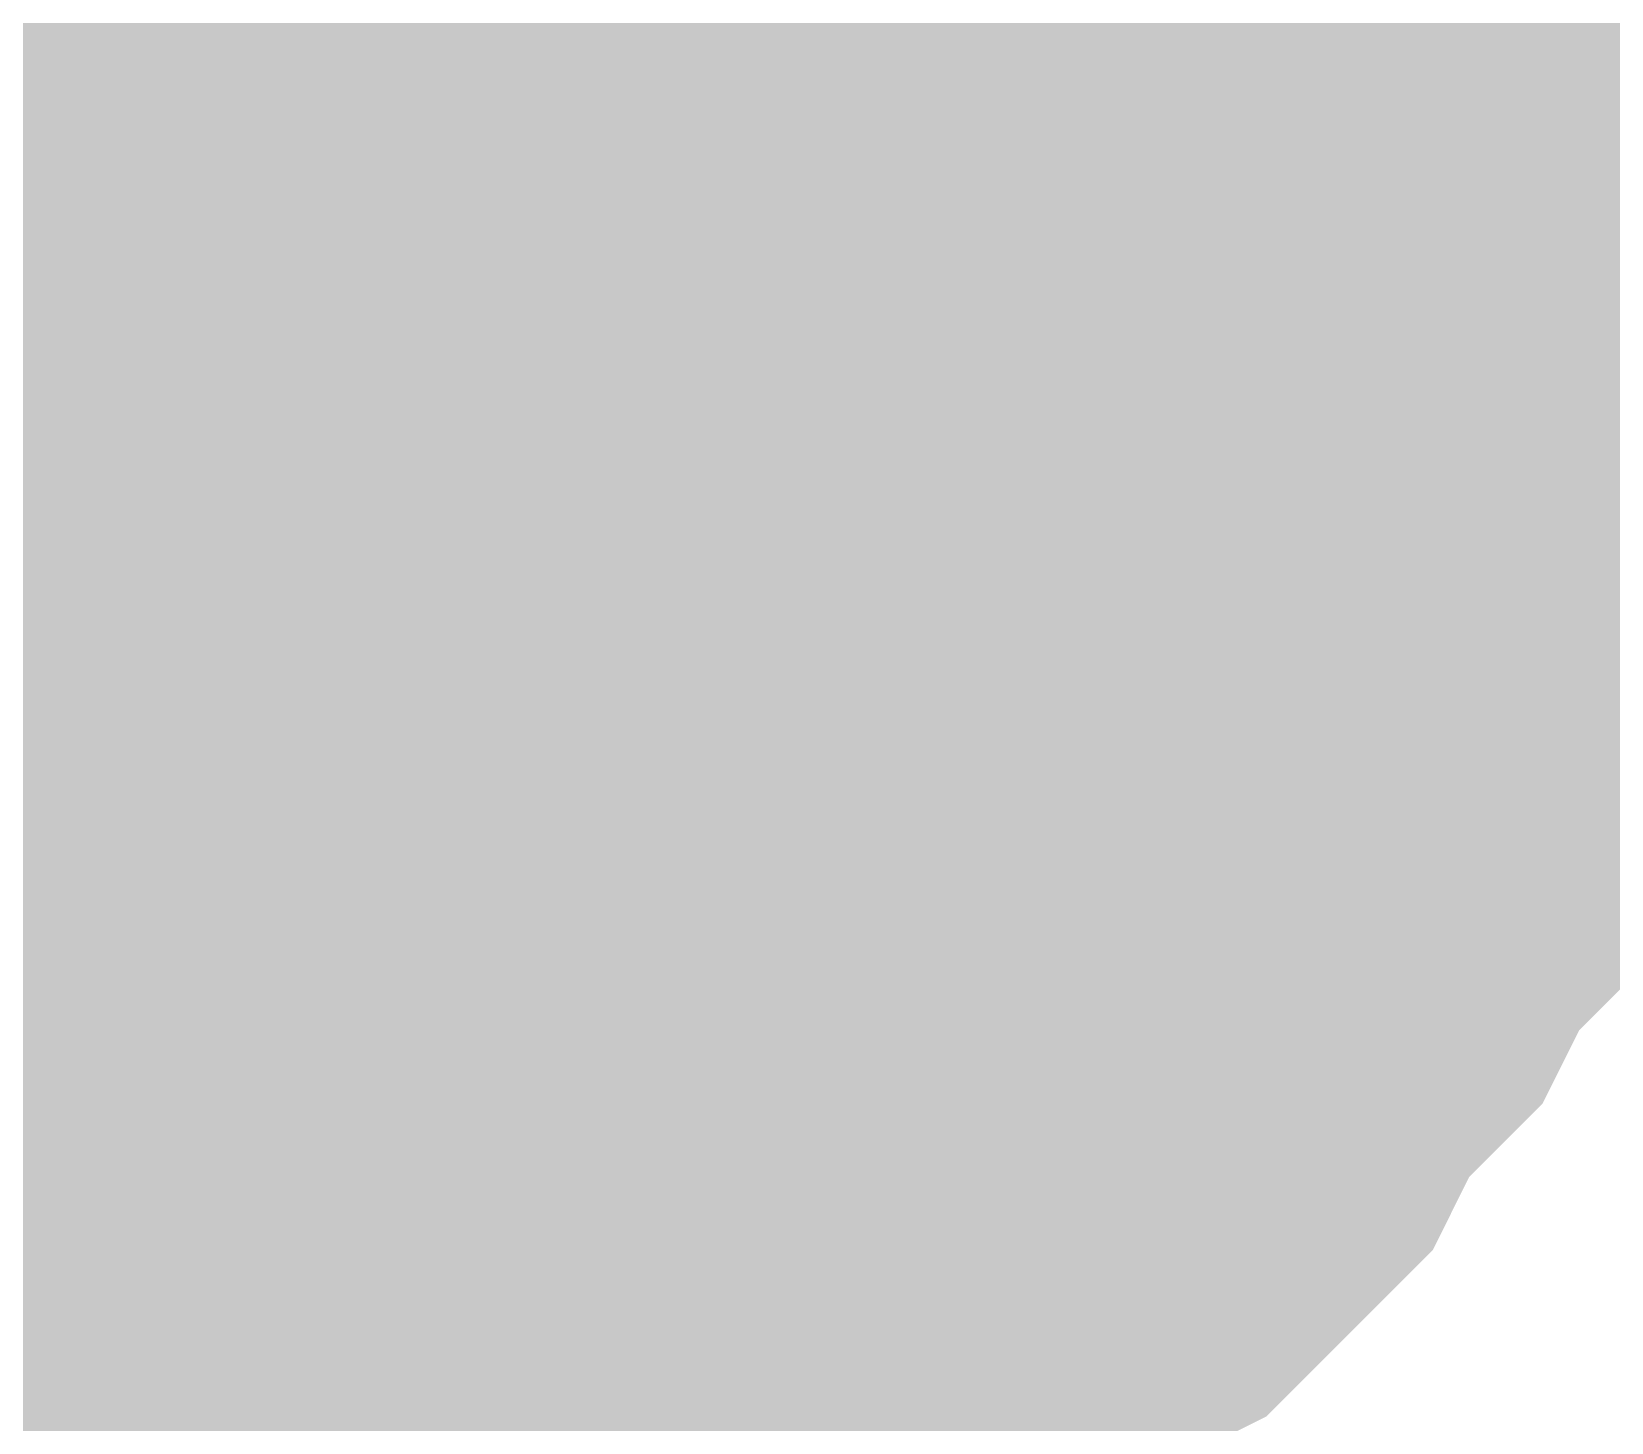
# Model space of a CAD drawing. Header units: inches. Extents: x 0 to 841, y 0 to 594.
# Drawn here: x 534.861 to 535.829, y 59.3 to 60.152 of the extents above; entities that cross this region are included whole.
import ezdxf

# ---------------------------------------------------------------- set-up
doc = ezdxf.new("R2010")
doc.units = ezdxf.units.IN
doc.layers.add('Sheet', color=255, linetype='Continuous')

msp = doc.modelspace()

# ---------------------------------------------------------------- linework, layer by layer
at = {"layer": 'Sheet'}
for points in [[(535.01236, 59.98843, 0.7493, 0.7493, 0), (535.01236, 64.99682, 0.7493, 0.7493, 0)], [(535.70856, 60.32532, 0.29972, 0.29972, 0), (535.70856, 60.2804, 0.29972, 0.29972, 0), (535.73101, 60.25794, 0.29972, 0.29972, 0), (535.73101, 60.21302, 0.29972, 0.29972, 0), (535.75347, 60.19056, 0.29972, 0.29972, 0), (535.75347, 60.14564, 0.29972, 0.29972, 0), (535.77593, 60.10073, 0.29972, 0.29972, 0), (535.77593, 60.07827, 0.29972, 0.29972, 0), (535.77593, 60.03335, 0.29972, 0.29972, 0), (535.77593, 59.98843, 0.29972, 0.29972, 0)], [(535.70856, 60.32532, 0.29972, 0.29972, 0), (535.70856, 60.2804, 0.29972, 0.29972, 0), (535.73101, 60.25794, 0.29972, 0.29972, 0), (535.73101, 60.21302, 0.29972, 0.29972, 0), (535.75347, 60.19056, 0.29972, 0.29972, 0), (535.75347, 60.14564, 0.29972, 0.29972, 0), (535.77593, 60.10073, 0.29972, 0.29972, 0), (535.77593, 60.07827, 0.29972, 0.29972, 0), (535.77593, 60.03335, 0.29972, 0.29972, 0), (535.77593, 59.98843, 0.29972, 0.29972, 0)], [(535.70856, 60.32532, 0.29972, 0.29972, 0), (535.70856, 60.2804, 0.29972, 0.29972, 0), (535.73101, 60.25794, 0.29972, 0.29972, 0), (535.73101, 60.21302, 0.29972, 0.29972, 0), (535.75347, 60.19056, 0.29972, 0.29972, 0), (535.75347, 60.14564, 0.29972, 0.29972, 0), (535.77593, 60.10073, 0.29972, 0.29972, 0), (535.77593, 60.07827, 0.29972, 0.29972, 0), (535.77593, 60.03335, 0.29972, 0.29972, 0), (535.77593, 59.98843, 0.29972, 0.29972, 0)], [(535.4166, 60.30286, 0.29972, 0.29972, 0), (535.4166, 60.2804, 0.29972, 0.29972, 0), (535.43906, 60.25794, 0.29972, 0.29972, 0), (535.43906, 60.23548, 0.29972, 0.29972, 0), (535.46152, 60.21302, 0.29972, 0.29972, 0), (535.46152, 60.19056, 0.29972, 0.29972, 0), (535.48398, 60.1681, 0.29972, 0.29972, 0), (535.48398, 60.14564, 0.29972, 0.29972, 0), (535.48398, 60.12319, 0.29972, 0.29972, 0), (535.50644, 60.10073, 0.29972, 0.29972, 0), (535.50644, 60.07827, 0.29972, 0.29972, 0), (535.50644, 60.03335, 0.29972, 0.29972, 0), (535.50644, 60.01089, 0.29972, 0.29972, 0), (535.50644, 59.98843, 0.29972, 0.29972, 0)], [(535.4166, 60.30286, 0.29972, 0.29972, 0), (535.4166, 60.2804, 0.29972, 0.29972, 0), (535.43906, 60.25794, 0.29972, 0.29972, 0), (535.43906, 60.23548, 0.29972, 0.29972, 0), (535.46152, 60.21302, 0.29972, 0.29972, 0), (535.46152, 60.19056, 0.29972, 0.29972, 0), (535.48398, 60.1681, 0.29972, 0.29972, 0), (535.48398, 60.14564, 0.29972, 0.29972, 0), (535.48398, 60.12319, 0.29972, 0.29972, 0), (535.50644, 60.10073, 0.29972, 0.29972, 0), (535.50644, 60.07827, 0.29972, 0.29972, 0), (535.50644, 60.03335, 0.29972, 0.29972, 0), (535.50644, 60.01089, 0.29972, 0.29972, 0), (535.50644, 59.98843, 0.29972, 0.29972, 0)], [(535.4166, 60.30286, 0.29972, 0.29972, 0), (535.4166, 60.2804, 0.29972, 0.29972, 0), (535.43906, 60.25794, 0.29972, 0.29972, 0), (535.43906, 60.23548, 0.29972, 0.29972, 0), (535.46152, 60.21302, 0.29972, 0.29972, 0), (535.46152, 60.19056, 0.29972, 0.29972, 0), (535.48398, 60.1681, 0.29972, 0.29972, 0), (535.48398, 60.14564, 0.29972, 0.29972, 0), (535.48398, 60.12319, 0.29972, 0.29972, 0), (535.50644, 60.10073, 0.29972, 0.29972, 0), (535.50644, 60.07827, 0.29972, 0.29972, 0), (535.50644, 60.03335, 0.29972, 0.29972, 0), (535.50644, 60.01089, 0.29972, 0.29972, 0), (535.50644, 59.98843, 0.29972, 0.29972, 0)], [(515.00246, 59.98843, 0.7493, 0.7493, 0), (520.01055, 59.98843, 0.7493, 0.7493, 0), (535.01236, 59.98843, 0.7493, 0.7493, 0), (554.99981, 59.98843, 0.7493, 0.7493, 0)], [(535.01236, 59.98843, 0.7493, 0.7493, 0), (535.01236, 57.49546, 0.7493, 0.7493, 0)], [(535.46152, 60.21302, 0.09906, 0.09906, 0), (535.46152, 60.19056, 0.09906, 0.09906, 0), (535.48398, 60.1681, 0.09906, 0.09906, 0), (535.48398, 60.14564, 0.09906, 0.09906, 0), (535.48398, 60.12319, 0.09906, 0.09906, 0), (535.50644, 60.10073, 0.09906, 0.09906, 0), (535.50644, 60.07827, 0.09906, 0.09906, 0), (535.50644, 60.03335, 0.09906, 0.09906, 0), (535.50644, 60.01089, 0.09906, 0.09906, 0), (535.50644, 59.98843, 0.09906, 0.09906, 0)], [(535.46152, 60.21302, 0.09906, 0.09906, 0), (535.46152, 60.19056, 0.09906, 0.09906, 0), (535.48398, 60.1681, 0.09906, 0.09906, 0), (535.48398, 60.14564, 0.09906, 0.09906, 0), (535.48398, 60.12319, 0.09906, 0.09906, 0), (535.50644, 60.10073, 0.09906, 0.09906, 0), (535.50644, 60.07827, 0.09906, 0.09906, 0), (535.50644, 60.03335, 0.09906, 0.09906, 0), (535.50644, 60.01089, 0.09906, 0.09906, 0), (535.50644, 59.98843, 0.09906, 0.09906, 0)], [(535.46152, 60.21302, 0.09906, 0.09906, 0), (535.46152, 60.19056, 0.09906, 0.09906, 0), (535.48398, 60.1681, 0.09906, 0.09906, 0), (535.48398, 60.14564, 0.09906, 0.09906, 0), (535.48398, 60.12319, 0.09906, 0.09906, 0), (535.50644, 60.10073, 0.09906, 0.09906, 0), (535.50644, 60.07827, 0.09906, 0.09906, 0), (535.50644, 60.03335, 0.09906, 0.09906, 0), (535.50644, 60.01089, 0.09906, 0.09906, 0), (535.50644, 59.98843, 0.09906, 0.09906, 0)], [(535.73101, 60.21302, 0.09906, 0.09906, 0), (535.75347, 60.19056, 0.09906, 0.09906, 0), (535.75347, 60.14564, 0.09906, 0.09906, 0), (535.77593, 60.10073, 0.09906, 0.09906, 0), (535.77593, 60.07827, 0.09906, 0.09906, 0), (535.77593, 60.03335, 0.09906, 0.09906, 0), (535.77593, 59.98843, 0.09906, 0.09906, 0)], [(535.73101, 60.21302, 0.09906, 0.09906, 0), (535.75347, 60.19056, 0.09906, 0.09906, 0), (535.75347, 60.14564, 0.09906, 0.09906, 0), (535.77593, 60.10073, 0.09906, 0.09906, 0), (535.77593, 60.07827, 0.09906, 0.09906, 0), (535.77593, 60.03335, 0.09906, 0.09906, 0), (535.77593, 59.98843, 0.09906, 0.09906, 0)], [(535.73101, 60.21302, 0.09906, 0.09906, 0), (535.75347, 60.19056, 0.09906, 0.09906, 0), (535.75347, 60.14564, 0.09906, 0.09906, 0), (535.77593, 60.10073, 0.09906, 0.09906, 0), (535.77593, 60.07827, 0.09906, 0.09906, 0), (535.77593, 60.03335, 0.09906, 0.09906, 0), (535.77593, 59.98843, 0.09906, 0.09906, 0)], [(535.77593, 59.98843, 0.29972, 0.29972, 0), (535.77593, 59.94351, 0.29972, 0.29972, 0), (535.77593, 59.89859, 0.29972, 0.29972, 0), (535.77593, 59.87613, 0.29972, 0.29972, 0), (535.75347, 59.83122, 0.29972, 0.29972, 0), (535.75347, 59.7863, 0.29972, 0.29972, 0), (535.73101, 59.76384, 0.29972, 0.29972, 0), (535.73101, 59.71892, 0.29972, 0.29972, 0), (535.70856, 59.69646, 0.29972, 0.29972, 0), (535.70856, 59.65154, 0.29972, 0.29972, 0), (535.6861, 59.62908, 0.29972, 0.29972, 0), (535.66364, 59.58417, 0.29972, 0.29972, 0), (535.64118, 59.56171, 0.29972, 0.29972, 0), (535.61872, 59.53925, 0.29972, 0.29972, 0), (535.59627, 59.49433, 0.29972, 0.29972, 0), (535.57381, 59.47187, 0.29972, 0.29972, 0), (535.55135, 59.44941, 0.29972, 0.29972, 0), (535.52889, 59.42695, 0.29972, 0.29972, 0), (535.48398, 59.40449, 0.29972, 0.29972, 0), (535.46152, 59.38203, 0.29972, 0.29972, 0), (535.43906, 59.35957, 0.29972, 0.29972, 0), (535.39415, 59.33711, 0.29972, 0.29972, 0), (535.37169, 59.31466, 0.29972, 0.29972, 0), (535.32677, 59.2922, 0.29972, 0.29972, 0), (535.30431, 59.2922, 0.29972, 0.29972, 0), (535.2594, 59.26974, 0.29972, 0.29972, 0), (535.23694, 59.26974, 0.29972, 0.29972, 0), (535.19203, 59.24728, 0.29972, 0.29972, 0), (535.16957, 59.24728, 0.29972, 0.29972, 0), (535.12465, 59.22482, 0.29972, 0.29972, 0), (535.07974, 59.22482, 0.29972, 0.29972, 0), (535.05728, 59.22482, 0.29972, 0.29972, 0), (535.01236, 59.22482, 0.29972, 0.29972, 0)], [(535.77593, 59.98843, 0.29972, 0.29972, 0), (535.77593, 59.94351, 0.29972, 0.29972, 0), (535.77593, 59.89859, 0.29972, 0.29972, 0), (535.77593, 59.87613, 0.29972, 0.29972, 0), (535.75347, 59.83122, 0.29972, 0.29972, 0), (535.75347, 59.7863, 0.29972, 0.29972, 0), (535.73101, 59.76384, 0.29972, 0.29972, 0), (535.73101, 59.71892, 0.29972, 0.29972, 0), (535.70856, 59.69646, 0.29972, 0.29972, 0), (535.70856, 59.65154, 0.29972, 0.29972, 0), (535.6861, 59.62908, 0.29972, 0.29972, 0), (535.66364, 59.58417, 0.29972, 0.29972, 0), (535.64118, 59.56171, 0.29972, 0.29972, 0), (535.61872, 59.53925, 0.29972, 0.29972, 0), (535.59627, 59.49433, 0.29972, 0.29972, 0), (535.57381, 59.47187, 0.29972, 0.29972, 0), (535.55135, 59.44941, 0.29972, 0.29972, 0), (535.52889, 59.42695, 0.29972, 0.29972, 0), (535.48398, 59.40449, 0.29972, 0.29972, 0), (535.46152, 59.38203, 0.29972, 0.29972, 0), (535.43906, 59.35957, 0.29972, 0.29972, 0), (535.39415, 59.33711, 0.29972, 0.29972, 0), (535.37169, 59.31466, 0.29972, 0.29972, 0), (535.32677, 59.2922, 0.29972, 0.29972, 0), (535.30431, 59.2922, 0.29972, 0.29972, 0), (535.2594, 59.26974, 0.29972, 0.29972, 0), (535.23694, 59.26974, 0.29972, 0.29972, 0), (535.19203, 59.24728, 0.29972, 0.29972, 0), (535.16957, 59.24728, 0.29972, 0.29972, 0), (535.12465, 59.22482, 0.29972, 0.29972, 0), (535.07974, 59.22482, 0.29972, 0.29972, 0), (535.05728, 59.22482, 0.29972, 0.29972, 0), (535.01236, 59.22482, 0.29972, 0.29972, 0)], [(535.77593, 59.98843, 0.29972, 0.29972, 0), (535.77593, 59.94351, 0.29972, 0.29972, 0), (535.77593, 59.89859, 0.29972, 0.29972, 0), (535.77593, 59.87613, 0.29972, 0.29972, 0), (535.75347, 59.83122, 0.29972, 0.29972, 0), (535.75347, 59.7863, 0.29972, 0.29972, 0), (535.73101, 59.76384, 0.29972, 0.29972, 0), (535.73101, 59.71892, 0.29972, 0.29972, 0), (535.70856, 59.69646, 0.29972, 0.29972, 0), (535.70856, 59.65154, 0.29972, 0.29972, 0), (535.6861, 59.62908, 0.29972, 0.29972, 0), (535.66364, 59.58417, 0.29972, 0.29972, 0), (535.64118, 59.56171, 0.29972, 0.29972, 0), (535.61872, 59.53925, 0.29972, 0.29972, 0), (535.59627, 59.49433, 0.29972, 0.29972, 0), (535.57381, 59.47187, 0.29972, 0.29972, 0), (535.55135, 59.44941, 0.29972, 0.29972, 0), (535.52889, 59.42695, 0.29972, 0.29972, 0), (535.48398, 59.40449, 0.29972, 0.29972, 0), (535.46152, 59.38203, 0.29972, 0.29972, 0), (535.43906, 59.35957, 0.29972, 0.29972, 0), (535.39415, 59.33711, 0.29972, 0.29972, 0), (535.37169, 59.31466, 0.29972, 0.29972, 0), (535.32677, 59.2922, 0.29972, 0.29972, 0), (535.30431, 59.2922, 0.29972, 0.29972, 0), (535.2594, 59.26974, 0.29972, 0.29972, 0), (535.23694, 59.26974, 0.29972, 0.29972, 0), (535.19203, 59.24728, 0.29972, 0.29972, 0), (535.16957, 59.24728, 0.29972, 0.29972, 0), (535.12465, 59.22482, 0.29972, 0.29972, 0), (535.07974, 59.22482, 0.29972, 0.29972, 0), (535.05728, 59.22482, 0.29972, 0.29972, 0), (535.01236, 59.22482, 0.29972, 0.29972, 0)], [(535.50644, 59.98843, 0.29972, 0.29972, 0), (535.50644, 59.96597, 0.29972, 0.29972, 0), (535.50644, 59.94351, 0.29972, 0.29972, 0), (535.50644, 59.92105, 0.29972, 0.29972, 0), (535.50644, 59.89859, 0.29972, 0.29972, 0), (535.48398, 59.85368, 0.29972, 0.29972, 0), (535.48398, 59.83122, 0.29972, 0.29972, 0), (535.48398, 59.80876, 0.29972, 0.29972, 0), (535.46152, 59.7863, 0.29972, 0.29972, 0), (535.46152, 59.76384, 0.29972, 0.29972, 0), (535.43906, 59.74138, 0.29972, 0.29972, 0), (535.43906, 59.71892, 0.29972, 0.29972, 0), (535.4166, 59.69646, 0.29972, 0.29972, 0), (535.4166, 59.69646, 0.29972, 0.29972, 0), (535.39415, 59.674, 0.29972, 0.29972, 0), (535.37169, 59.65154, 0.29972, 0.29972, 0), (535.34923, 59.62908, 0.29972, 0.29972, 0), (535.34923, 59.60662, 0.29972, 0.29972, 0), (535.32677, 59.58417, 0.29972, 0.29972, 0), (535.30431, 59.58417, 0.29972, 0.29972, 0), (535.28186, 59.56171, 0.29972, 0.29972, 0), (535.2594, 59.53925, 0.29972, 0.29972, 0), (535.23694, 59.53925, 0.29972, 0.29972, 0), (535.21448, 59.51679, 0.29972, 0.29972, 0), (535.21448, 59.51679, 0.29972, 0.29972, 0), (535.19203, 59.49433, 0.29972, 0.29972, 0), (535.14711, 59.49433, 0.29972, 0.29972, 0), (535.12465, 59.49433, 0.29972, 0.29972, 0), (535.10219, 59.47187, 0.29972, 0.29972, 0), (535.07974, 59.47187, 0.29972, 0.29972, 0), (535.05728, 59.47187, 0.29972, 0.29972, 0), (535.03482, 59.47187, 0.29972, 0.29972, 0), (535.01236, 59.47187, 0.29972, 0.29972, 0)], [(535.50644, 59.98843, 0.29972, 0.29972, 0), (535.50644, 59.96597, 0.29972, 0.29972, 0), (535.50644, 59.94351, 0.29972, 0.29972, 0), (535.50644, 59.92105, 0.29972, 0.29972, 0), (535.50644, 59.89859, 0.29972, 0.29972, 0), (535.48398, 59.85368, 0.29972, 0.29972, 0), (535.48398, 59.83122, 0.29972, 0.29972, 0), (535.48398, 59.80876, 0.29972, 0.29972, 0), (535.46152, 59.7863, 0.29972, 0.29972, 0), (535.46152, 59.76384, 0.29972, 0.29972, 0), (535.43906, 59.74138, 0.29972, 0.29972, 0), (535.43906, 59.71892, 0.29972, 0.29972, 0), (535.4166, 59.69646, 0.29972, 0.29972, 0), (535.4166, 59.69646, 0.29972, 0.29972, 0), (535.39415, 59.674, 0.29972, 0.29972, 0), (535.37169, 59.65154, 0.29972, 0.29972, 0), (535.34923, 59.62908, 0.29972, 0.29972, 0), (535.34923, 59.60662, 0.29972, 0.29972, 0), (535.32677, 59.58417, 0.29972, 0.29972, 0), (535.30431, 59.58417, 0.29972, 0.29972, 0), (535.28186, 59.56171, 0.29972, 0.29972, 0), (535.2594, 59.53925, 0.29972, 0.29972, 0), (535.23694, 59.53925, 0.29972, 0.29972, 0), (535.21448, 59.51679, 0.29972, 0.29972, 0), (535.21448, 59.51679, 0.29972, 0.29972, 0), (535.19203, 59.49433, 0.29972, 0.29972, 0), (535.14711, 59.49433, 0.29972, 0.29972, 0), (535.12465, 59.49433, 0.29972, 0.29972, 0), (535.10219, 59.47187, 0.29972, 0.29972, 0), (535.07974, 59.47187, 0.29972, 0.29972, 0), (535.05728, 59.47187, 0.29972, 0.29972, 0), (535.03482, 59.47187, 0.29972, 0.29972, 0), (535.01236, 59.47187, 0.29972, 0.29972, 0)], [(535.50644, 59.98843, 0.29972, 0.29972, 0), (535.50644, 59.96597, 0.29972, 0.29972, 0), (535.50644, 59.94351, 0.29972, 0.29972, 0), (535.50644, 59.92105, 0.29972, 0.29972, 0), (535.50644, 59.89859, 0.29972, 0.29972, 0), (535.48398, 59.85368, 0.29972, 0.29972, 0), (535.48398, 59.83122, 0.29972, 0.29972, 0), (535.48398, 59.80876, 0.29972, 0.29972, 0), (535.46152, 59.7863, 0.29972, 0.29972, 0), (535.46152, 59.76384, 0.29972, 0.29972, 0), (535.43906, 59.74138, 0.29972, 0.29972, 0), (535.43906, 59.71892, 0.29972, 0.29972, 0), (535.4166, 59.69646, 0.29972, 0.29972, 0), (535.4166, 59.69646, 0.29972, 0.29972, 0), (535.39415, 59.674, 0.29972, 0.29972, 0), (535.37169, 59.65154, 0.29972, 0.29972, 0), (535.34923, 59.62908, 0.29972, 0.29972, 0), (535.34923, 59.60662, 0.29972, 0.29972, 0), (535.32677, 59.58417, 0.29972, 0.29972, 0), (535.30431, 59.58417, 0.29972, 0.29972, 0), (535.28186, 59.56171, 0.29972, 0.29972, 0), (535.2594, 59.53925, 0.29972, 0.29972, 0), (535.23694, 59.53925, 0.29972, 0.29972, 0), (535.21448, 59.51679, 0.29972, 0.29972, 0), (535.21448, 59.51679, 0.29972, 0.29972, 0), (535.19203, 59.49433, 0.29972, 0.29972, 0), (535.14711, 59.49433, 0.29972, 0.29972, 0), (535.12465, 59.49433, 0.29972, 0.29972, 0), (535.10219, 59.47187, 0.29972, 0.29972, 0), (535.07974, 59.47187, 0.29972, 0.29972, 0), (535.05728, 59.47187, 0.29972, 0.29972, 0), (535.03482, 59.47187, 0.29972, 0.29972, 0), (535.01236, 59.47187, 0.29972, 0.29972, 0)], [(535.50644, 59.98843, 0.29972, 0.29972, 0), (535.50644, 59.98843, 0.29972, 0.29972, 0), (535.50644, 59.98843, 0.29972, 0.29972, 0), (535.50644, 59.98843, 0.29972, 0.29972, 0), (535.50644, 59.98843, 0.29972, 0.29972, 0), (535.50644, 59.98843, 0.29972, 0.29972, 0), (535.50644, 59.98843, 0.29972, 0.29972, 0), (535.50644, 59.98843, 0.29972, 0.29972, 0), (535.50644, 59.98843, 0.29972, 0.29972, 0), (535.50644, 59.98843, 0.29972, 0.29972, 0), (535.50644, 59.98843, 0.29972, 0.29972, 0), (535.50644, 59.98843, 0.29972, 0.29972, 0), (535.50644, 59.98843, 0.29972, 0.29972, 0), (535.50644, 59.98843, 0.29972, 0.29972, 0), (535.50644, 59.98843, 0.29972, 0.29972, 0), (535.50644, 59.98843, 0.29972, 0.29972, 0), (535.50644, 59.98843, 0.29972, 0.29972, 0), (535.50644, 59.98843, 0.29972, 0.29972, 0), (535.50644, 59.98843, 0.29972, 0.29972, 0), (535.50644, 59.98843, 0.29972, 0.29972, 0), (535.50644, 59.98843, 0.29972, 0.29972, 0), (535.50644, 59.98843, 0.29972, 0.29972, 0), (535.50644, 59.98843, 0.29972, 0.29972, 0), (535.50644, 59.98843, 0.29972, 0.29972, 0), (535.50644, 59.98843, 0.29972, 0.29972, 0), (535.50644, 59.98843, 0.29972, 0.29972, 0), (535.50644, 59.98843, 0.29972, 0.29972, 0), (535.50644, 59.98843, 0.29972, 0.29972, 0), (535.50644, 59.98843, 0.29972, 0.29972, 0), (535.50644, 59.98843, 0.29972, 0.29972, 0), (535.50644, 59.98843, 0.29972, 0.29972, 0), (535.50644, 59.98843, 0.29972, 0.29972, 0), (535.50644, 59.98843, 0.29972, 0.29972, 0)], [(535.50644, 59.98843, 0.29972, 0.29972, 0), (535.50644, 59.98843, 0.29972, 0.29972, 0)], [(535.50644, 59.98843, 0.29972, 0.29972, 0), (535.50644, 59.98843, 0.29972, 0.29972, 0), (535.50644, 59.98843, 0.29972, 0.29972, 0), (535.50644, 59.98843, 0.29972, 0.29972, 0), (535.50644, 59.98843, 0.29972, 0.29972, 0), (535.50644, 59.98843, 0.29972, 0.29972, 0), (535.50644, 59.98843, 0.29972, 0.29972, 0), (535.50644, 59.98843, 0.29972, 0.29972, 0), (535.50644, 59.98843, 0.29972, 0.29972, 0), (535.50644, 59.98843, 0.29972, 0.29972, 0), (535.50644, 59.98843, 0.29972, 0.29972, 0), (535.50644, 59.98843, 0.29972, 0.29972, 0), (535.50644, 59.98843, 0.29972, 0.29972, 0), (535.50644, 59.98843, 0.29972, 0.29972, 0), (535.50644, 59.98843, 0.29972, 0.29972, 0), (535.50644, 59.98843, 0.29972, 0.29972, 0), (535.50644, 59.98843, 0.29972, 0.29972, 0), (535.50644, 59.98843, 0.29972, 0.29972, 0), (535.50644, 59.98843, 0.29972, 0.29972, 0), (535.50644, 59.98843, 0.29972, 0.29972, 0), (535.50644, 59.98843, 0.29972, 0.29972, 0), (535.50644, 59.98843, 0.29972, 0.29972, 0), (535.50644, 59.98843, 0.29972, 0.29972, 0), (535.50644, 59.98843, 0.29972, 0.29972, 0), (535.50644, 59.98843, 0.29972, 0.29972, 0), (535.50644, 59.98843, 0.29972, 0.29972, 0), (535.50644, 59.98843, 0.29972, 0.29972, 0), (535.50644, 59.98843, 0.29972, 0.29972, 0), (535.50644, 59.98843, 0.29972, 0.29972, 0), (535.50644, 59.98843, 0.29972, 0.29972, 0), (535.50644, 59.98843, 0.29972, 0.29972, 0), (535.50644, 59.98843, 0.29972, 0.29972, 0), (535.50644, 59.98843, 0.29972, 0.29972, 0)], [(535.50644, 59.98843, 0.29972, 0.29972, 0), (535.50644, 59.98843, 0.29972, 0.29972, 0)], [(535.50644, 59.98843, 0.29972, 0.29972, 0), (535.50644, 59.98843, 0.29972, 0.29972, 0), (535.50644, 59.98843, 0.29972, 0.29972, 0), (535.50644, 59.98843, 0.29972, 0.29972, 0), (535.50644, 59.98843, 0.29972, 0.29972, 0), (535.50644, 59.98843, 0.29972, 0.29972, 0), (535.50644, 59.98843, 0.29972, 0.29972, 0), (535.50644, 59.98843, 0.29972, 0.29972, 0), (535.50644, 59.98843, 0.29972, 0.29972, 0), (535.50644, 59.98843, 0.29972, 0.29972, 0), (535.50644, 59.98843, 0.29972, 0.29972, 0), (535.50644, 59.98843, 0.29972, 0.29972, 0), (535.50644, 59.98843, 0.29972, 0.29972, 0), (535.50644, 59.98843, 0.29972, 0.29972, 0), (535.50644, 59.98843, 0.29972, 0.29972, 0), (535.50644, 59.98843, 0.29972, 0.29972, 0), (535.50644, 59.98843, 0.29972, 0.29972, 0), (535.50644, 59.98843, 0.29972, 0.29972, 0), (535.50644, 59.98843, 0.29972, 0.29972, 0), (535.50644, 59.98843, 0.29972, 0.29972, 0), (535.50644, 59.98843, 0.29972, 0.29972, 0), (535.50644, 59.98843, 0.29972, 0.29972, 0), (535.50644, 59.98843, 0.29972, 0.29972, 0), (535.50644, 59.98843, 0.29972, 0.29972, 0), (535.50644, 59.98843, 0.29972, 0.29972, 0), (535.50644, 59.98843, 0.29972, 0.29972, 0), (535.50644, 59.98843, 0.29972, 0.29972, 0), (535.50644, 59.98843, 0.29972, 0.29972, 0), (535.50644, 59.98843, 0.29972, 0.29972, 0), (535.50644, 59.98843, 0.29972, 0.29972, 0), (535.50644, 59.98843, 0.29972, 0.29972, 0), (535.50644, 59.98843, 0.29972, 0.29972, 0), (535.50644, 59.98843, 0.29972, 0.29972, 0)], [(535.50644, 59.98843, 0.29972, 0.29972, 0), (535.50644, 59.98843, 0.29972, 0.29972, 0)], [(535.77593, 59.98843, 0.29972, 0.29972, 0), (535.77593, 59.98843, 0.29972, 0.29972, 0), (535.77593, 59.98843, 0.29972, 0.29972, 0), (535.77593, 59.98843, 0.29972, 0.29972, 0), (535.77593, 59.98843, 0.29972, 0.29972, 0), (535.77593, 59.98843, 0.29972, 0.29972, 0), (535.77593, 59.98843, 0.29972, 0.29972, 0), (535.77593, 59.98843, 0.29972, 0.29972, 0), (535.77593, 59.98843, 0.29972, 0.29972, 0), (535.77593, 59.98843, 0.29972, 0.29972, 0), (535.77593, 59.98843, 0.29972, 0.29972, 0), (535.77593, 59.98843, 0.29972, 0.29972, 0), (535.77593, 59.98843, 0.29972, 0.29972, 0), (535.77593, 59.98843, 0.29972, 0.29972, 0), (535.77593, 59.98843, 0.29972, 0.29972, 0), (535.77593, 59.98843, 0.29972, 0.29972, 0), (535.77593, 59.98843, 0.29972, 0.29972, 0), (535.77593, 59.98843, 0.29972, 0.29972, 0), (535.77593, 59.98843, 0.29972, 0.29972, 0), (535.77593, 59.98843, 0.29972, 0.29972, 0), (535.77593, 59.98843, 0.29972, 0.29972, 0), (535.77593, 59.98843, 0.29972, 0.29972, 0), (535.77593, 59.98843, 0.29972, 0.29972, 0), (535.77593, 59.98843, 0.29972, 0.29972, 0), (535.77593, 59.98843, 0.29972, 0.29972, 0), (535.77593, 59.98843, 0.29972, 0.29972, 0), (535.77593, 59.98843, 0.29972, 0.29972, 0), (535.77593, 59.98843, 0.29972, 0.29972, 0), (535.77593, 59.98843, 0.29972, 0.29972, 0), (535.77593, 59.98843, 0.29972, 0.29972, 0), (535.77593, 59.98843, 0.29972, 0.29972, 0), (535.77593, 59.98843, 0.29972, 0.29972, 0), (535.77593, 59.98843, 0.29972, 0.29972, 0)], [(535.77593, 59.98843, 0.29972, 0.29972, 0), (535.77593, 59.98843, 0.29972, 0.29972, 0)], [(535.77593, 59.98843, 0.29972, 0.29972, 0), (535.77593, 59.98843, 0.29972, 0.29972, 0), (535.77593, 59.98843, 0.29972, 0.29972, 0), (535.77593, 59.98843, 0.29972, 0.29972, 0), (535.77593, 59.98843, 0.29972, 0.29972, 0), (535.77593, 59.98843, 0.29972, 0.29972, 0), (535.77593, 59.98843, 0.29972, 0.29972, 0), (535.77593, 59.98843, 0.29972, 0.29972, 0), (535.77593, 59.98843, 0.29972, 0.29972, 0), (535.77593, 59.98843, 0.29972, 0.29972, 0), (535.77593, 59.98843, 0.29972, 0.29972, 0), (535.77593, 59.98843, 0.29972, 0.29972, 0), (535.77593, 59.98843, 0.29972, 0.29972, 0), (535.77593, 59.98843, 0.29972, 0.29972, 0), (535.77593, 59.98843, 0.29972, 0.29972, 0), (535.77593, 59.98843, 0.29972, 0.29972, 0), (535.77593, 59.98843, 0.29972, 0.29972, 0), (535.77593, 59.98843, 0.29972, 0.29972, 0), (535.77593, 59.98843, 0.29972, 0.29972, 0), (535.77593, 59.98843, 0.29972, 0.29972, 0), (535.77593, 59.98843, 0.29972, 0.29972, 0), (535.77593, 59.98843, 0.29972, 0.29972, 0), (535.77593, 59.98843, 0.29972, 0.29972, 0), (535.77593, 59.98843, 0.29972, 0.29972, 0), (535.77593, 59.98843, 0.29972, 0.29972, 0), (535.77593, 59.98843, 0.29972, 0.29972, 0), (535.77593, 59.98843, 0.29972, 0.29972, 0), (535.77593, 59.98843, 0.29972, 0.29972, 0), (535.77593, 59.98843, 0.29972, 0.29972, 0), (535.77593, 59.98843, 0.29972, 0.29972, 0), (535.77593, 59.98843, 0.29972, 0.29972, 0), (535.77593, 59.98843, 0.29972, 0.29972, 0), (535.77593, 59.98843, 0.29972, 0.29972, 0)], [(535.77593, 59.98843, 0.29972, 0.29972, 0), (535.77593, 59.98843, 0.29972, 0.29972, 0)], [(535.77593, 59.98843, 0.29972, 0.29972, 0), (535.77593, 59.98843, 0.29972, 0.29972, 0), (535.77593, 59.98843, 0.29972, 0.29972, 0), (535.77593, 59.98843, 0.29972, 0.29972, 0), (535.77593, 59.98843, 0.29972, 0.29972, 0), (535.77593, 59.98843, 0.29972, 0.29972, 0), (535.77593, 59.98843, 0.29972, 0.29972, 0), (535.77593, 59.98843, 0.29972, 0.29972, 0), (535.77593, 59.98843, 0.29972, 0.29972, 0), (535.77593, 59.98843, 0.29972, 0.29972, 0), (535.77593, 59.98843, 0.29972, 0.29972, 0), (535.77593, 59.98843, 0.29972, 0.29972, 0), (535.77593, 59.98843, 0.29972, 0.29972, 0), (535.77593, 59.98843, 0.29972, 0.29972, 0), (535.77593, 59.98843, 0.29972, 0.29972, 0), (535.77593, 59.98843, 0.29972, 0.29972, 0), (535.77593, 59.98843, 0.29972, 0.29972, 0), (535.77593, 59.98843, 0.29972, 0.29972, 0), (535.77593, 59.98843, 0.29972, 0.29972, 0), (535.77593, 59.98843, 0.29972, 0.29972, 0), (535.77593, 59.98843, 0.29972, 0.29972, 0), (535.77593, 59.98843, 0.29972, 0.29972, 0), (535.77593, 59.98843, 0.29972, 0.29972, 0), (535.77593, 59.98843, 0.29972, 0.29972, 0), (535.77593, 59.98843, 0.29972, 0.29972, 0), (535.77593, 59.98843, 0.29972, 0.29972, 0), (535.77593, 59.98843, 0.29972, 0.29972, 0), (535.77593, 59.98843, 0.29972, 0.29972, 0), (535.77593, 59.98843, 0.29972, 0.29972, 0), (535.77593, 59.98843, 0.29972, 0.29972, 0), (535.77593, 59.98843, 0.29972, 0.29972, 0), (535.77593, 59.98843, 0.29972, 0.29972, 0), (535.77593, 59.98843, 0.29972, 0.29972, 0)], [(535.77593, 59.98843, 0.29972, 0.29972, 0), (535.77593, 59.98843, 0.29972, 0.29972, 0)], [(535.50644, 59.98843, 0.09906, 0.09906, 0), (535.50644, 59.96597, 0.09906, 0.09906, 0), (535.50644, 59.94351, 0.09906, 0.09906, 0), (535.50644, 59.92105, 0.09906, 0.09906, 0), (535.50644, 59.89859, 0.09906, 0.09906, 0), (535.48398, 59.85368, 0.09906, 0.09906, 0), (535.48398, 59.83122, 0.09906, 0.09906, 0), (535.48398, 59.80876, 0.09906, 0.09906, 0), (535.46152, 59.7863, 0.09906, 0.09906, 0), (535.46152, 59.76384, 0.09906, 0.09906, 0), (535.43906, 59.74138, 0.09906, 0.09906, 0), (535.43906, 59.71892, 0.09906, 0.09906, 0), (535.4166, 59.69646, 0.09906, 0.09906, 0), (535.4166, 59.69646, 0.09906, 0.09906, 0), (535.39415, 59.674, 0.09906, 0.09906, 0), (535.37169, 59.65154, 0.09906, 0.09906, 0), (535.34923, 59.62908, 0.09906, 0.09906, 0), (535.34923, 59.60662, 0.09906, 0.09906, 0), (535.32677, 59.58417, 0.09906, 0.09906, 0), (535.30431, 59.58417, 0.09906, 0.09906, 0), (535.28186, 59.56171, 0.09906, 0.09906, 0), (535.2594, 59.53925, 0.09906, 0.09906, 0), (535.23694, 59.53925, 0.09906, 0.09906, 0), (535.21448, 59.51679, 0.09906, 0.09906, 0), (535.21448, 59.51679, 0.09906, 0.09906, 0), (535.19203, 59.49433, 0.09906, 0.09906, 0), (535.14711, 59.49433, 0.09906, 0.09906, 0), (535.12465, 59.49433, 0.09906, 0.09906, 0), (535.10219, 59.47187, 0.09906, 0.09906, 0), (535.07974, 59.47187, 0.09906, 0.09906, 0), (535.05728, 59.47187, 0.09906, 0.09906, 0), (535.03482, 59.47187, 0.09906, 0.09906, 0), (535.01236, 59.47187, 0.09906, 0.09906, 0)], [(535.50644, 59.98843, 0.09906, 0.09906, 0), (535.50644, 59.96597, 0.09906, 0.09906, 0), (535.50644, 59.94351, 0.09906, 0.09906, 0), (535.50644, 59.92105, 0.09906, 0.09906, 0), (535.50644, 59.89859, 0.09906, 0.09906, 0), (535.48398, 59.85368, 0.09906, 0.09906, 0), (535.48398, 59.83122, 0.09906, 0.09906, 0), (535.48398, 59.80876, 0.09906, 0.09906, 0), (535.46152, 59.7863, 0.09906, 0.09906, 0), (535.46152, 59.76384, 0.09906, 0.09906, 0), (535.43906, 59.74138, 0.09906, 0.09906, 0), (535.43906, 59.71892, 0.09906, 0.09906, 0), (535.4166, 59.69646, 0.09906, 0.09906, 0), (535.4166, 59.69646, 0.09906, 0.09906, 0), (535.39415, 59.674, 0.09906, 0.09906, 0), (535.37169, 59.65154, 0.09906, 0.09906, 0), (535.34923, 59.62908, 0.09906, 0.09906, 0), (535.34923, 59.60662, 0.09906, 0.09906, 0), (535.32677, 59.58417, 0.09906, 0.09906, 0), (535.30431, 59.58417, 0.09906, 0.09906, 0), (535.28186, 59.56171, 0.09906, 0.09906, 0), (535.2594, 59.53925, 0.09906, 0.09906, 0), (535.23694, 59.53925, 0.09906, 0.09906, 0), (535.21448, 59.51679, 0.09906, 0.09906, 0), (535.21448, 59.51679, 0.09906, 0.09906, 0), (535.19203, 59.49433, 0.09906, 0.09906, 0), (535.14711, 59.49433, 0.09906, 0.09906, 0), (535.12465, 59.49433, 0.09906, 0.09906, 0), (535.10219, 59.47187, 0.09906, 0.09906, 0), (535.07974, 59.47187, 0.09906, 0.09906, 0), (535.05728, 59.47187, 0.09906, 0.09906, 0), (535.03482, 59.47187, 0.09906, 0.09906, 0), (535.01236, 59.47187, 0.09906, 0.09906, 0)], [(535.50644, 59.98843, 0.09906, 0.09906, 0), (535.50644, 59.96597, 0.09906, 0.09906, 0), (535.50644, 59.94351, 0.09906, 0.09906, 0), (535.50644, 59.92105, 0.09906, 0.09906, 0), (535.50644, 59.89859, 0.09906, 0.09906, 0), (535.48398, 59.85368, 0.09906, 0.09906, 0), (535.48398, 59.83122, 0.09906, 0.09906, 0), (535.48398, 59.80876, 0.09906, 0.09906, 0), (535.46152, 59.7863, 0.09906, 0.09906, 0), (535.46152, 59.76384, 0.09906, 0.09906, 0), (535.43906, 59.74138, 0.09906, 0.09906, 0), (535.43906, 59.71892, 0.09906, 0.09906, 0), (535.4166, 59.69646, 0.09906, 0.09906, 0), (535.4166, 59.69646, 0.09906, 0.09906, 0), (535.39415, 59.674, 0.09906, 0.09906, 0), (535.37169, 59.65154, 0.09906, 0.09906, 0), (535.34923, 59.62908, 0.09906, 0.09906, 0), (535.34923, 59.60662, 0.09906, 0.09906, 0), (535.32677, 59.58417, 0.09906, 0.09906, 0), (535.30431, 59.58417, 0.09906, 0.09906, 0), (535.28186, 59.56171, 0.09906, 0.09906, 0), (535.2594, 59.53925, 0.09906, 0.09906, 0), (535.23694, 59.53925, 0.09906, 0.09906, 0), (535.21448, 59.51679, 0.09906, 0.09906, 0), (535.21448, 59.51679, 0.09906, 0.09906, 0), (535.19203, 59.49433, 0.09906, 0.09906, 0), (535.14711, 59.49433, 0.09906, 0.09906, 0), (535.12465, 59.49433, 0.09906, 0.09906, 0), (535.10219, 59.47187, 0.09906, 0.09906, 0), (535.07974, 59.47187, 0.09906, 0.09906, 0), (535.05728, 59.47187, 0.09906, 0.09906, 0), (535.03482, 59.47187, 0.09906, 0.09906, 0), (535.01236, 59.47187, 0.09906, 0.09906, 0)], [(535.77593, 59.98843, 0.09906, 0.09906, 0), (535.77593, 59.94351, 0.09906, 0.09906, 0), (535.77593, 59.89859, 0.09906, 0.09906, 0), (535.77593, 59.87613, 0.09906, 0.09906, 0), (535.75347, 59.83122, 0.09906, 0.09906, 0), (535.75347, 59.7863, 0.09906, 0.09906, 0), (535.73101, 59.76384, 0.09906, 0.09906, 0), (535.73101, 59.71892, 0.09906, 0.09906, 0), (535.70856, 59.69646, 0.09906, 0.09906, 0), (535.70856, 59.65154, 0.09906, 0.09906, 0), (535.6861, 59.62908, 0.09906, 0.09906, 0), (535.66364, 59.58417, 0.09906, 0.09906, 0), (535.64118, 59.56171, 0.09906, 0.09906, 0), (535.61872, 59.53925, 0.09906, 0.09906, 0), (535.59627, 59.49433, 0.09906, 0.09906, 0), (535.57381, 59.47187, 0.09906, 0.09906, 0), (535.55135, 59.44941, 0.09906, 0.09906, 0), (535.52889, 59.42695, 0.09906, 0.09906, 0), (535.48398, 59.40449, 0.09906, 0.09906, 0), (535.46152, 59.38203, 0.09906, 0.09906, 0), (535.43906, 59.35957, 0.09906, 0.09906, 0), (535.39415, 59.33711, 0.09906, 0.09906, 0), (535.37169, 59.31466, 0.09906, 0.09906, 0), (535.32677, 59.2922, 0.09906, 0.09906, 0), (535.30431, 59.2922, 0.09906, 0.09906, 0), (535.2594, 59.26974, 0.09906, 0.09906, 0), (535.23694, 59.26974, 0.09906, 0.09906, 0), (535.19203, 59.24728, 0.09906, 0.09906, 0)], [(535.77593, 59.98843, 0.09906, 0.09906, 0), (535.77593, 59.94351, 0.09906, 0.09906, 0), (535.77593, 59.89859, 0.09906, 0.09906, 0), (535.77593, 59.87613, 0.09906, 0.09906, 0), (535.75347, 59.83122, 0.09906, 0.09906, 0), (535.75347, 59.7863, 0.09906, 0.09906, 0), (535.73101, 59.76384, 0.09906, 0.09906, 0), (535.73101, 59.71892, 0.09906, 0.09906, 0), (535.70856, 59.69646, 0.09906, 0.09906, 0), (535.70856, 59.65154, 0.09906, 0.09906, 0), (535.6861, 59.62908, 0.09906, 0.09906, 0), (535.66364, 59.58417, 0.09906, 0.09906, 0), (535.64118, 59.56171, 0.09906, 0.09906, 0), (535.61872, 59.53925, 0.09906, 0.09906, 0), (535.59627, 59.49433, 0.09906, 0.09906, 0), (535.57381, 59.47187, 0.09906, 0.09906, 0), (535.55135, 59.44941, 0.09906, 0.09906, 0), (535.52889, 59.42695, 0.09906, 0.09906, 0), (535.48398, 59.40449, 0.09906, 0.09906, 0), (535.46152, 59.38203, 0.09906, 0.09906, 0), (535.43906, 59.35957, 0.09906, 0.09906, 0), (535.39415, 59.33711, 0.09906, 0.09906, 0), (535.37169, 59.31466, 0.09906, 0.09906, 0), (535.32677, 59.2922, 0.09906, 0.09906, 0), (535.30431, 59.2922, 0.09906, 0.09906, 0), (535.2594, 59.26974, 0.09906, 0.09906, 0), (535.23694, 59.26974, 0.09906, 0.09906, 0), (535.19203, 59.24728, 0.09906, 0.09906, 0)], [(535.77593, 59.98843, 0.09906, 0.09906, 0), (535.77593, 59.94351, 0.09906, 0.09906, 0), (535.77593, 59.89859, 0.09906, 0.09906, 0), (535.77593, 59.87613, 0.09906, 0.09906, 0), (535.75347, 59.83122, 0.09906, 0.09906, 0), (535.75347, 59.7863, 0.09906, 0.09906, 0), (535.73101, 59.76384, 0.09906, 0.09906, 0), (535.73101, 59.71892, 0.09906, 0.09906, 0), (535.70856, 59.69646, 0.09906, 0.09906, 0), (535.70856, 59.65154, 0.09906, 0.09906, 0), (535.6861, 59.62908, 0.09906, 0.09906, 0), (535.66364, 59.58417, 0.09906, 0.09906, 0), (535.64118, 59.56171, 0.09906, 0.09906, 0), (535.61872, 59.53925, 0.09906, 0.09906, 0), (535.59627, 59.49433, 0.09906, 0.09906, 0), (535.57381, 59.47187, 0.09906, 0.09906, 0), (535.55135, 59.44941, 0.09906, 0.09906, 0), (535.52889, 59.42695, 0.09906, 0.09906, 0), (535.48398, 59.40449, 0.09906, 0.09906, 0), (535.46152, 59.38203, 0.09906, 0.09906, 0), (535.43906, 59.35957, 0.09906, 0.09906, 0), (535.39415, 59.33711, 0.09906, 0.09906, 0), (535.37169, 59.31466, 0.09906, 0.09906, 0), (535.32677, 59.2922, 0.09906, 0.09906, 0), (535.30431, 59.2922, 0.09906, 0.09906, 0), (535.2594, 59.26974, 0.09906, 0.09906, 0), (535.23694, 59.26974, 0.09906, 0.09906, 0), (535.19203, 59.24728, 0.09906, 0.09906, 0)], [(535.50644, 59.98843, 0.09906, 0.09906, 0), (535.50644, 59.98843, 0.09906, 0.09906, 0), (535.50644, 59.98843, 0.09906, 0.09906, 0), (535.50644, 59.98843, 0.09906, 0.09906, 0), (535.50644, 59.98843, 0.09906, 0.09906, 0), (535.50644, 59.98843, 0.09906, 0.09906, 0), (535.50644, 59.98843, 0.09906, 0.09906, 0), (535.50644, 59.98843, 0.09906, 0.09906, 0), (535.50644, 59.98843, 0.09906, 0.09906, 0), (535.50644, 59.98843, 0.09906, 0.09906, 0), (535.50644, 59.98843, 0.09906, 0.09906, 0), (535.50644, 59.98843, 0.09906, 0.09906, 0), (535.50644, 59.98843, 0.09906, 0.09906, 0), (535.50644, 59.98843, 0.09906, 0.09906, 0), (535.50644, 59.98843, 0.09906, 0.09906, 0), (535.50644, 59.98843, 0.09906, 0.09906, 0), (535.50644, 59.98843, 0.09906, 0.09906, 0), (535.50644, 59.98843, 0.09906, 0.09906, 0), (535.50644, 59.98843, 0.09906, 0.09906, 0), (535.50644, 59.98843, 0.09906, 0.09906, 0), (535.50644, 59.98843, 0.09906, 0.09906, 0), (535.50644, 59.98843, 0.09906, 0.09906, 0), (535.50644, 59.98843, 0.09906, 0.09906, 0), (535.50644, 59.98843, 0.09906, 0.09906, 0), (535.50644, 59.98843, 0.09906, 0.09906, 0), (535.50644, 59.98843, 0.09906, 0.09906, 0), (535.50644, 59.98843, 0.09906, 0.09906, 0), (535.50644, 59.98843, 0.09906, 0.09906, 0), (535.50644, 59.98843, 0.09906, 0.09906, 0), (535.50644, 59.98843, 0.09906, 0.09906, 0), (535.50644, 59.98843, 0.09906, 0.09906, 0), (535.50644, 59.98843, 0.09906, 0.09906, 0), (535.50644, 59.98843, 0.09906, 0.09906, 0)], [(535.50644, 59.98843, 0.09906, 0.09906, 0), (535.50644, 59.98843, 0.09906, 0.09906, 0)], [(535.50644, 59.98843, 0.09906, 0.09906, 0), (535.50644, 59.98843, 0.09906, 0.09906, 0), (535.50644, 59.98843, 0.09906, 0.09906, 0), (535.50644, 59.98843, 0.09906, 0.09906, 0), (535.50644, 59.98843, 0.09906, 0.09906, 0), (535.50644, 59.98843, 0.09906, 0.09906, 0), (535.50644, 59.98843, 0.09906, 0.09906, 0), (535.50644, 59.98843, 0.09906, 0.09906, 0), (535.50644, 59.98843, 0.09906, 0.09906, 0), (535.50644, 59.98843, 0.09906, 0.09906, 0), (535.50644, 59.98843, 0.09906, 0.09906, 0), (535.50644, 59.98843, 0.09906, 0.09906, 0), (535.50644, 59.98843, 0.09906, 0.09906, 0), (535.50644, 59.98843, 0.09906, 0.09906, 0), (535.50644, 59.98843, 0.09906, 0.09906, 0), (535.50644, 59.98843, 0.09906, 0.09906, 0), (535.50644, 59.98843, 0.09906, 0.09906, 0), (535.50644, 59.98843, 0.09906, 0.09906, 0), (535.50644, 59.98843, 0.09906, 0.09906, 0), (535.50644, 59.98843, 0.09906, 0.09906, 0), (535.50644, 59.98843, 0.09906, 0.09906, 0), (535.50644, 59.98843, 0.09906, 0.09906, 0), (535.50644, 59.98843, 0.09906, 0.09906, 0), (535.50644, 59.98843, 0.09906, 0.09906, 0), (535.50644, 59.98843, 0.09906, 0.09906, 0), (535.50644, 59.98843, 0.09906, 0.09906, 0), (535.50644, 59.98843, 0.09906, 0.09906, 0), (535.50644, 59.98843, 0.09906, 0.09906, 0), (535.50644, 59.98843, 0.09906, 0.09906, 0), (535.50644, 59.98843, 0.09906, 0.09906, 0), (535.50644, 59.98843, 0.09906, 0.09906, 0), (535.50644, 59.98843, 0.09906, 0.09906, 0), (535.50644, 59.98843, 0.09906, 0.09906, 0)], [(535.50644, 59.98843, 0.09906, 0.09906, 0), (535.50644, 59.98843, 0.09906, 0.09906, 0)], [(535.50644, 59.98843, 0.09906, 0.09906, 0), (535.50644, 59.98843, 0.09906, 0.09906, 0), (535.50644, 59.98843, 0.09906, 0.09906, 0), (535.50644, 59.98843, 0.09906, 0.09906, 0), (535.50644, 59.98843, 0.09906, 0.09906, 0), (535.50644, 59.98843, 0.09906, 0.09906, 0), (535.50644, 59.98843, 0.09906, 0.09906, 0), (535.50644, 59.98843, 0.09906, 0.09906, 0), (535.50644, 59.98843, 0.09906, 0.09906, 0), (535.50644, 59.98843, 0.09906, 0.09906, 0), (535.50644, 59.98843, 0.09906, 0.09906, 0), (535.50644, 59.98843, 0.09906, 0.09906, 0), (535.50644, 59.98843, 0.09906, 0.09906, 0), (535.50644, 59.98843, 0.09906, 0.09906, 0), (535.50644, 59.98843, 0.09906, 0.09906, 0), (535.50644, 59.98843, 0.09906, 0.09906, 0), (535.50644, 59.98843, 0.09906, 0.09906, 0), (535.50644, 59.98843, 0.09906, 0.09906, 0), (535.50644, 59.98843, 0.09906, 0.09906, 0), (535.50644, 59.98843, 0.09906, 0.09906, 0), (535.50644, 59.98843, 0.09906, 0.09906, 0), (535.50644, 59.98843, 0.09906, 0.09906, 0), (535.50644, 59.98843, 0.09906, 0.09906, 0), (535.50644, 59.98843, 0.09906, 0.09906, 0), (535.50644, 59.98843, 0.09906, 0.09906, 0), (535.50644, 59.98843, 0.09906, 0.09906, 0), (535.50644, 59.98843, 0.09906, 0.09906, 0), (535.50644, 59.98843, 0.09906, 0.09906, 0), (535.50644, 59.98843, 0.09906, 0.09906, 0), (535.50644, 59.98843, 0.09906, 0.09906, 0), (535.50644, 59.98843, 0.09906, 0.09906, 0), (535.50644, 59.98843, 0.09906, 0.09906, 0), (535.50644, 59.98843, 0.09906, 0.09906, 0)], [(535.50644, 59.98843, 0.09906, 0.09906, 0), (535.50644, 59.98843, 0.09906, 0.09906, 0)], [(535.77593, 59.98843, 0.09906, 0.09906, 0), (535.77593, 59.98843, 0.09906, 0.09906, 0), (535.77593, 59.98843, 0.09906, 0.09906, 0), (535.77593, 59.98843, 0.09906, 0.09906, 0), (535.77593, 59.98843, 0.09906, 0.09906, 0), (535.77593, 59.98843, 0.09906, 0.09906, 0), (535.77593, 59.98843, 0.09906, 0.09906, 0), (535.77593, 59.98843, 0.09906, 0.09906, 0), (535.77593, 59.98843, 0.09906, 0.09906, 0), (535.77593, 59.98843, 0.09906, 0.09906, 0), (535.77593, 59.98843, 0.09906, 0.09906, 0), (535.77593, 59.98843, 0.09906, 0.09906, 0), (535.77593, 59.98843, 0.09906, 0.09906, 0), (535.77593, 59.98843, 0.09906, 0.09906, 0), (535.77593, 59.98843, 0.09906, 0.09906, 0), (535.77593, 59.98843, 0.09906, 0.09906, 0), (535.77593, 59.98843, 0.09906, 0.09906, 0), (535.77593, 59.98843, 0.09906, 0.09906, 0), (535.77593, 59.98843, 0.09906, 0.09906, 0), (535.77593, 59.98843, 0.09906, 0.09906, 0), (535.77593, 59.98843, 0.09906, 0.09906, 0), (535.77593, 59.98843, 0.09906, 0.09906, 0), (535.77593, 59.98843, 0.09906, 0.09906, 0), (535.77593, 59.98843, 0.09906, 0.09906, 0), (535.77593, 59.98843, 0.09906, 0.09906, 0), (535.77593, 59.98843, 0.09906, 0.09906, 0), (535.77593, 59.98843, 0.09906, 0.09906, 0), (535.77593, 59.98843, 0.09906, 0.09906, 0), (535.77593, 59.98843, 0.09906, 0.09906, 0), (535.77593, 59.98843, 0.09906, 0.09906, 0), (535.77593, 59.98843, 0.09906, 0.09906, 0), (535.77593, 59.98843, 0.09906, 0.09906, 0), (535.77593, 59.98843, 0.09906, 0.09906, 0)], [(535.77593, 59.98843, 0.09906, 0.09906, 0), (535.77593, 59.98843, 0.09906, 0.09906, 0)], [(535.77593, 59.98843, 0.09906, 0.09906, 0), (535.77593, 59.98843, 0.09906, 0.09906, 0), (535.77593, 59.98843, 0.09906, 0.09906, 0), (535.77593, 59.98843, 0.09906, 0.09906, 0), (535.77593, 59.98843, 0.09906, 0.09906, 0), (535.77593, 59.98843, 0.09906, 0.09906, 0), (535.77593, 59.98843, 0.09906, 0.09906, 0), (535.77593, 59.98843, 0.09906, 0.09906, 0), (535.77593, 59.98843, 0.09906, 0.09906, 0), (535.77593, 59.98843, 0.09906, 0.09906, 0), (535.77593, 59.98843, 0.09906, 0.09906, 0), (535.77593, 59.98843, 0.09906, 0.09906, 0), (535.77593, 59.98843, 0.09906, 0.09906, 0), (535.77593, 59.98843, 0.09906, 0.09906, 0), (535.77593, 59.98843, 0.09906, 0.09906, 0), (535.77593, 59.98843, 0.09906, 0.09906, 0), (535.77593, 59.98843, 0.09906, 0.09906, 0), (535.77593, 59.98843, 0.09906, 0.09906, 0), (535.77593, 59.98843, 0.09906, 0.09906, 0), (535.77593, 59.98843, 0.09906, 0.09906, 0), (535.77593, 59.98843, 0.09906, 0.09906, 0), (535.77593, 59.98843, 0.09906, 0.09906, 0), (535.77593, 59.98843, 0.09906, 0.09906, 0), (535.77593, 59.98843, 0.09906, 0.09906, 0), (535.77593, 59.98843, 0.09906, 0.09906, 0), (535.77593, 59.98843, 0.09906, 0.09906, 0), (535.77593, 59.98843, 0.09906, 0.09906, 0), (535.77593, 59.98843, 0.09906, 0.09906, 0), (535.77593, 59.98843, 0.09906, 0.09906, 0), (535.77593, 59.98843, 0.09906, 0.09906, 0), (535.77593, 59.98843, 0.09906, 0.09906, 0), (535.77593, 59.98843, 0.09906, 0.09906, 0), (535.77593, 59.98843, 0.09906, 0.09906, 0)], [(535.77593, 59.98843, 0.09906, 0.09906, 0), (535.77593, 59.98843, 0.09906, 0.09906, 0)], [(535.77593, 59.98843, 0.09906, 0.09906, 0), (535.77593, 59.98843, 0.09906, 0.09906, 0), (535.77593, 59.98843, 0.09906, 0.09906, 0), (535.77593, 59.98843, 0.09906, 0.09906, 0), (535.77593, 59.98843, 0.09906, 0.09906, 0), (535.77593, 59.98843, 0.09906, 0.09906, 0), (535.77593, 59.98843, 0.09906, 0.09906, 0), (535.77593, 59.98843, 0.09906, 0.09906, 0), (535.77593, 59.98843, 0.09906, 0.09906, 0), (535.77593, 59.98843, 0.09906, 0.09906, 0), (535.77593, 59.98843, 0.09906, 0.09906, 0), (535.77593, 59.98843, 0.09906, 0.09906, 0), (535.77593, 59.98843, 0.09906, 0.09906, 0), (535.77593, 59.98843, 0.09906, 0.09906, 0), (535.77593, 59.98843, 0.09906, 0.09906, 0), (535.77593, 59.98843, 0.09906, 0.09906, 0), (535.77593, 59.98843, 0.09906, 0.09906, 0), (535.77593, 59.98843, 0.09906, 0.09906, 0), (535.77593, 59.98843, 0.09906, 0.09906, 0), (535.77593, 59.98843, 0.09906, 0.09906, 0), (535.77593, 59.98843, 0.09906, 0.09906, 0), (535.77593, 59.98843, 0.09906, 0.09906, 0), (535.77593, 59.98843, 0.09906, 0.09906, 0), (535.77593, 59.98843, 0.09906, 0.09906, 0), (535.77593, 59.98843, 0.09906, 0.09906, 0), (535.77593, 59.98843, 0.09906, 0.09906, 0), (535.77593, 59.98843, 0.09906, 0.09906, 0), (535.77593, 59.98843, 0.09906, 0.09906, 0), (535.77593, 59.98843, 0.09906, 0.09906, 0), (535.77593, 59.98843, 0.09906, 0.09906, 0), (535.77593, 59.98843, 0.09906, 0.09906, 0), (535.77593, 59.98843, 0.09906, 0.09906, 0), (535.77593, 59.98843, 0.09906, 0.09906, 0)], [(535.77593, 59.98843, 0.09906, 0.09906, 0), (535.77593, 59.98843, 0.09906, 0.09906, 0)], [(535.01236, 59.47187, 0.29972, 0.29972, 0), (534.98991, 59.47187, 0.29972, 0.29972, 0), (534.96745, 59.47187, 0.29972, 0.29972, 0), (534.92253, 59.47187, 0.29972, 0.29972, 0), (534.90007, 59.47187, 0.29972, 0.29972, 0), (534.87762, 59.49433, 0.29972, 0.29972, 0), (534.85516, 59.49433, 0.29972, 0.29972, 0), (534.8327, 59.49433, 0.29972, 0.29972, 0), (534.81024, 59.51679, 0.29972, 0.29972, 0), (534.78779, 59.51679, 0.29972, 0.29972, 0), (534.76533, 59.53925, 0.29972, 0.29972, 0), (534.74287, 59.53925, 0.29972, 0.29972, 0), (534.72041, 59.56171, 0.29972, 0.29972, 0), (534.69795, 59.58417, 0.29972, 0.29972, 0)], [(535.01236, 59.47187, 0.29972, 0.29972, 0), (534.98991, 59.47187, 0.29972, 0.29972, 0), (534.96745, 59.47187, 0.29972, 0.29972, 0), (534.92253, 59.47187, 0.29972, 0.29972, 0), (534.90007, 59.47187, 0.29972, 0.29972, 0), (534.87762, 59.49433, 0.29972, 0.29972, 0), (534.85516, 59.49433, 0.29972, 0.29972, 0), (534.8327, 59.49433, 0.29972, 0.29972, 0), (534.81024, 59.51679, 0.29972, 0.29972, 0), (534.78779, 59.51679, 0.29972, 0.29972, 0), (534.76533, 59.53925, 0.29972, 0.29972, 0), (534.74287, 59.53925, 0.29972, 0.29972, 0), (534.72041, 59.56171, 0.29972, 0.29972, 0), (534.69795, 59.58417, 0.29972, 0.29972, 0)], [(535.01236, 59.47187, 0.29972, 0.29972, 0), (534.98991, 59.47187, 0.29972, 0.29972, 0), (534.96745, 59.47187, 0.29972, 0.29972, 0), (534.92253, 59.47187, 0.29972, 0.29972, 0), (534.90007, 59.47187, 0.29972, 0.29972, 0), (534.87762, 59.49433, 0.29972, 0.29972, 0), (534.85516, 59.49433, 0.29972, 0.29972, 0), (534.8327, 59.49433, 0.29972, 0.29972, 0), (534.81024, 59.51679, 0.29972, 0.29972, 0), (534.78779, 59.51679, 0.29972, 0.29972, 0), (534.76533, 59.53925, 0.29972, 0.29972, 0), (534.74287, 59.53925, 0.29972, 0.29972, 0), (534.72041, 59.56171, 0.29972, 0.29972, 0), (534.69795, 59.58417, 0.29972, 0.29972, 0)], [(535.01236, 59.47187, 0.09906, 0.09906, 0), (534.98991, 59.47187, 0.09906, 0.09906, 0), (534.96745, 59.47187, 0.09906, 0.09906, 0), (534.92253, 59.47187, 0.09906, 0.09906, 0), (534.90007, 59.47187, 0.09906, 0.09906, 0), (534.87762, 59.49433, 0.09906, 0.09906, 0), (534.85516, 59.49433, 0.09906, 0.09906, 0), (534.8327, 59.49433, 0.09906, 0.09906, 0), (534.81024, 59.51679, 0.09906, 0.09906, 0)], [(535.01236, 59.47187, 0.09906, 0.09906, 0), (534.98991, 59.47187, 0.09906, 0.09906, 0), (534.96745, 59.47187, 0.09906, 0.09906, 0), (534.92253, 59.47187, 0.09906, 0.09906, 0), (534.90007, 59.47187, 0.09906, 0.09906, 0), (534.87762, 59.49433, 0.09906, 0.09906, 0), (534.85516, 59.49433, 0.09906, 0.09906, 0), (534.8327, 59.49433, 0.09906, 0.09906, 0), (534.81024, 59.51679, 0.09906, 0.09906, 0)], [(535.01236, 59.47187, 0.09906, 0.09906, 0), (534.98991, 59.47187, 0.09906, 0.09906, 0), (534.96745, 59.47187, 0.09906, 0.09906, 0), (534.92253, 59.47187, 0.09906, 0.09906, 0), (534.90007, 59.47187, 0.09906, 0.09906, 0), (534.87762, 59.49433, 0.09906, 0.09906, 0), (534.85516, 59.49433, 0.09906, 0.09906, 0), (534.8327, 59.49433, 0.09906, 0.09906, 0), (534.81024, 59.51679, 0.09906, 0.09906, 0)], [(535.01236, 59.22482, 0.29972, 0.29972, 0), (534.96745, 59.22482, 0.29972, 0.29972, 0), (534.92253, 59.22482, 0.29972, 0.29972, 0), (534.90007, 59.22482, 0.29972, 0.29972, 0), (534.85516, 59.24728, 0.29972, 0.29972, 0), (534.81024, 59.24728, 0.29972, 0.29972, 0), (534.78779, 59.26974, 0.29972, 0.29972, 0), (534.74287, 59.26974, 0.29972, 0.29972, 0), (534.72041, 59.2922, 0.29972, 0.29972, 0), (534.6755, 59.2922, 0.29972, 0.29972, 0)], [(535.01236, 59.22482, 0.29972, 0.29972, 0), (534.96745, 59.22482, 0.29972, 0.29972, 0), (534.92253, 59.22482, 0.29972, 0.29972, 0), (534.90007, 59.22482, 0.29972, 0.29972, 0), (534.85516, 59.24728, 0.29972, 0.29972, 0), (534.81024, 59.24728, 0.29972, 0.29972, 0), (534.78779, 59.26974, 0.29972, 0.29972, 0), (534.74287, 59.26974, 0.29972, 0.29972, 0), (534.72041, 59.2922, 0.29972, 0.29972, 0), (534.6755, 59.2922, 0.29972, 0.29972, 0)], [(535.01236, 59.22482, 0.29972, 0.29972, 0), (534.96745, 59.22482, 0.29972, 0.29972, 0), (534.92253, 59.22482, 0.29972, 0.29972, 0), (534.90007, 59.22482, 0.29972, 0.29972, 0), (534.85516, 59.24728, 0.29972, 0.29972, 0), (534.81024, 59.24728, 0.29972, 0.29972, 0), (534.78779, 59.26974, 0.29972, 0.29972, 0), (534.74287, 59.26974, 0.29972, 0.29972, 0), (534.72041, 59.2922, 0.29972, 0.29972, 0), (534.6755, 59.2922, 0.29972, 0.29972, 0)]]:
    msp.add_lwpolyline(points, format="xyseb", dxfattribs=at)
msp.add_lwpolyline([(534.74602, 60, 0.508, 0.508, 1), (535.25402, 60, 0.508, 0.508, 1)], format="xyseb", close=True, dxfattribs=at)

doc.saveas('drawing.dxf')
